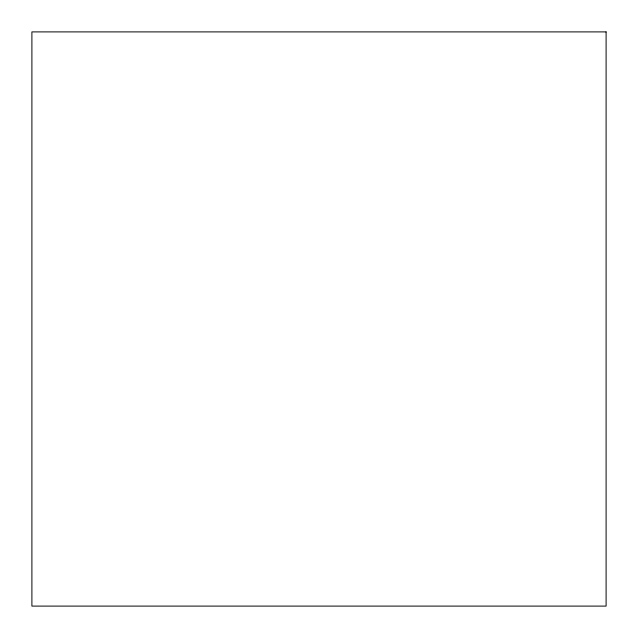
<?xml version="1.0" encoding="UTF-8"?>
<svg xmlns="http://www.w3.org/2000/svg" width="638" height="638" viewBox="0 0 638 638"><rect width="100%" height="100%" fill="white"/><g stroke="black" fill="none" stroke-linecap="round" stroke-linejoin="round"><path stroke-width="0.96" d="M606.1 31.9L31.9 31.9L31.9 606.1L606.1 606.1L606.1 31.9"/></g></svg>
